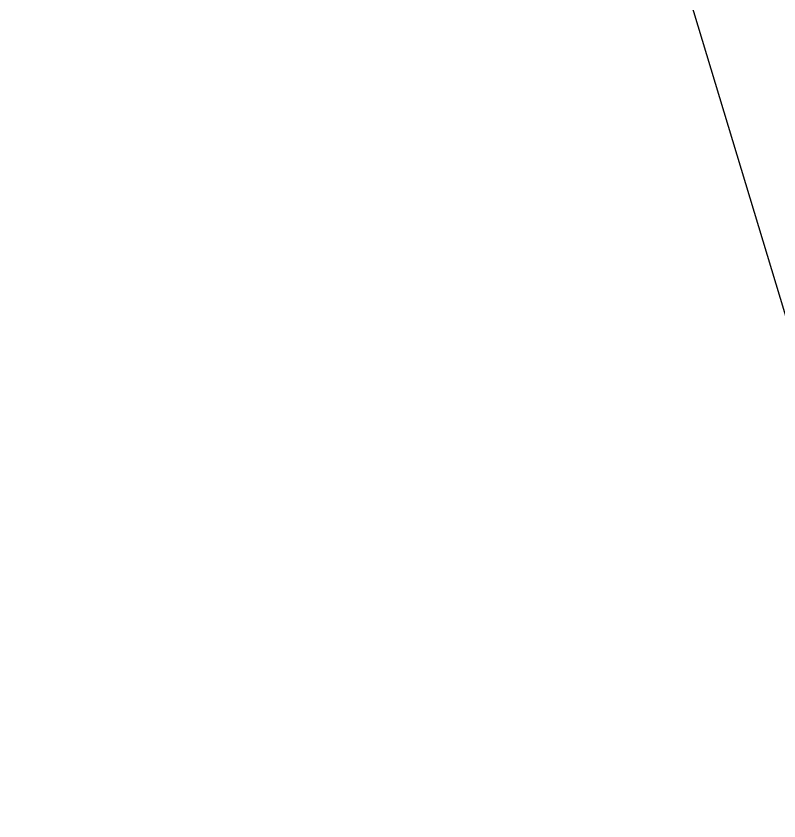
# Model space of a CAD drawing. Header units: metres. Extents: x 320712 to 330859, y 7395954 to 7410037.
# Drawn here: x 324388.968 to 324390.421, y 7398993.814 to 7398995.346 of the extents above; entities that cross this region are included whole.
import ezdxf
from ezdxf.enums import TextEntityAlignment as Align

# ---------------------------------------------------------------- set-up
doc = ezdxf.new("R2010")
doc.units = ezdxf.units.M
doc.layers.add('ACAD-1A-SEM FOTOS$0$F-HZ-AMV', color=3, linetype='Continuous')
doc.layers.add('ACAD-1A-SEM FOTOS$0$U-HZ-AMV', color=3, linetype='Continuous')
doc.layers.add('ACAD-1A-SEM FOTOS$0$U-HZ-EIXO CARGA', color=170, linetype='ACAD-1A-SEM FOTOS$0$CARGA_LINE', lineweight=30)
doc.layers.add('ACAD-1A-SEM FOTOS$0$U-HZ-EIXO TIC AMPLIAÇÃO FUTURA', color=254, linetype='ACAD-1A-SEM FOTOS$0$TIC_LINE', lineweight=30)
doc.styles.add('ACAD-1A-SEM FOTOS$0$ARIAL', font='arial.ttf')
doc.styles.add('ACAD-1A-SEM FOTOS$0$Standard', font='arial.ttf')
doc.linetypes.add('ACAD-1A-SEM FOTOS$0$CARGA_LINE', pattern='A,3.5,-0.25,["CARGA",ACAD-1A-SEM FOTOS$0$Standard,S=0.175,R=0,X=-0.05,Y=-0.1],-0.95', length=4.7)
doc.linetypes.add('ACAD-1A-SEM FOTOS$0$TIC_LINE', pattern='A,3.5,-0.25,["TIC",ACAD-1A-SEM FOTOS$0$Standard,S=0.175,R=0,X=-0.05,Y=-0.1],-0.5', length=4.25)

# ---------------------------------------------------------------- blocks, each defined once
blk = doc.blocks.new('ACAD-1A-SEM FOTOS')
at = {"layer": 'ACAD-1A-SEM FOTOS$0$U-HZ-EIXO CARGA', "lineweight": 30}
blk.add_line((324464.8862, 7398747.9531), (324376.2863, 7399041.6763), dxfattribs=at)
at = {"layer": 'ACAD-1A-SEM FOTOS$0$F-HZ-AMV', "style": 'ACAD-1A-SEM FOTOS$0$ARIAL'}
blk.add_attdef('1:18,5', text='', height=2, rotation=270.9053, dxfattribs=at).set_placement((321292.6314, 7408864.4474), align=Align.MIDDLE_CENTER)
at = {"layer": 'ACAD-1A-SEM FOTOS$0$U-HZ-AMV', "style": 'ACAD-1A-SEM FOTOS$0$ARIAL'}
blk.add_attdef('1:18,5', text='', height=2, rotation=316.1562, dxfattribs=at).set_placement((323337.9338, 7400979.0979), align=Align.MIDDLE_CENTER)
at = {"layer": 'ACAD-1A-SEM FOTOS$0$U-HZ-EIXO TIC AMPLIAÇÃO FUTURA', "style": 'ACAD-1A-SEM FOTOS$0$ARIAL'}
blk.add_attdef('1:18,5', text='', height=2, rotation=326.8855, dxfattribs=at).set_placement((321311.1728, 7406263.1204), align=Align.MIDDLE_CENTER)
at = {"layer": 'ACAD-1A-SEM FOTOS$0$U-HZ-EIXO TIC AMPLIAÇÃO FUTURA', "linetype": 'ACAD-1A-SEM FOTOS$0$TIC_LINE', "lineweight": 30, "style": 'ACAD-1A-SEM FOTOS$0$ARIAL'}
blk.add_attdef('1:18,5', text='', height=2, rotation=305.3193, dxfattribs=at).set_placement((321625.9895, 7405039.1783), align=Align.MIDDLE_CENTER)
at = {"layer": 'ACAD-1A-SEM FOTOS$0$U-HZ-EIXO TIC AMPLIAÇÃO FUTURA', "lineweight": 30, "style": 'ACAD-1A-SEM FOTOS$0$ARIAL'}
for rotation, p in [(221.2402, (321631.0079, 7404012.2212)), (322.5186, (321877.15, 7402804.4386))]:
    blk.add_attdef('1:18,5', text='', height=2, rotation=rotation, dxfattribs=at).set_placement(p, align=Align.MIDDLE_CENTER)

msp = doc.modelspace()

# ---------------------------------------------------------------- block references
at = {"color": 7, "true_color": 0xffffff}
msp.add_blockref('ACAD-1A-SEM FOTOS', (0, 0), dxfattribs=at)

doc.saveas('drawing.dxf')
